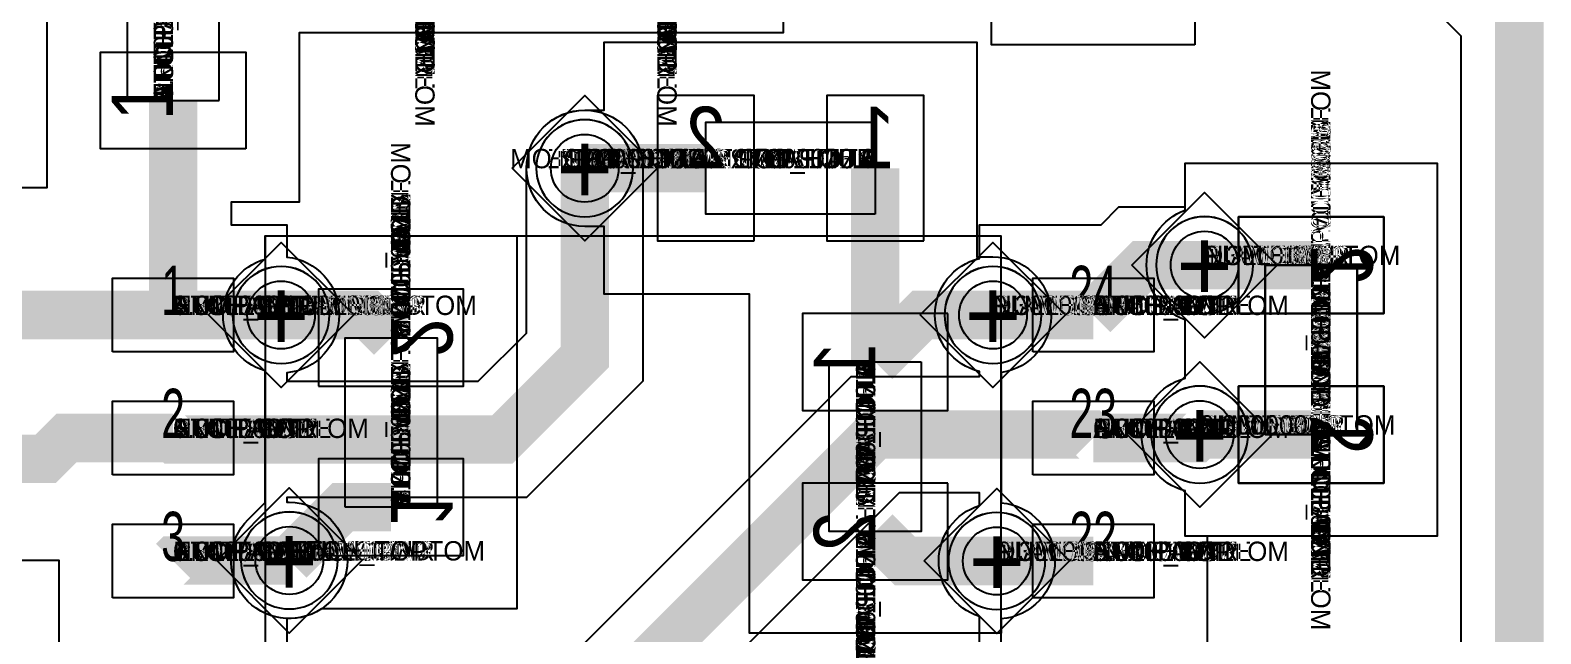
# Model space of a CAD drawing. Extents: x 0 to 323, y 0 to 320.
# Drawn here: x 135.74 to 151.33, y 249.05 to 255.28 of the extents above; entities that cross this region are included whole.
import ezdxf
from ezdxf.enums import TextEntityAlignment as Align

# ---------------------------------------------------------------- set-up
doc = ezdxf.new("R2010")
doc.units = 0
doc.header["$MEASUREMENT"] = 0
doc.layers.get('0').update_dxf_attribs({"linetype": 'CONTINUOUS'})
for name, color, linetype in [('CDN_FIGURES', 7, 'CONTINUOUS'), ('ETCH_BOTTOM', 7, 'CONTINUOUS'), ('ETCH_GND', 3, 'CONTINUOUS'), ('ETCH_INT1', 4, 'CONTINUOUS'), ('ETCH_INT2', 5, 'CONTINUOUS'), ('ETCH_PWR', 6, 'CONTINUOUS'), ('ETCH_TOP', 2, 'CONTINUOUS'), ('MANUFACTURING_NCLEGEND-1-6', 8, 'CONTINUOUS'), ('PACKAGE_GEOMETRY_ASSEMBLY_TOP', 11, 'CONTINUOUS'), ('PACKAGE_GEOMETRY_PIN_NUMBER', 9, 'CONTINUOUS')]:
    doc.layers.add(name, color=color, linetype=linetype)

# ---------------------------------------------------------------- blocks, each defined once
blk = doc.blocks.new('PAD_INFO')
for tag in ['SHAPE_TYPE', 'PAD_HEIGHT', 'PAD_LAYER', 'PAD_TYPE', 'PAD_WIDTH']:
    blk.add_attdef(tag, (0, 0), '', height=0.2)
at = {"flags": 2}
blk.add_attdef('CDN_TYPE', (0, 0), '', height=0.2, dxfattribs=at)
blk = doc.blocks.new('DRILL_INFO')
at = {"flags": 2}
blk.add_attdef('CDN_TYPE', (0, 0), '', height=0.2, dxfattribs=at)
for tag in ['FSHAPE', 'FCHAR', 'DRILL_HEIGHT', 'DIAMETER', 'PLATED', 'DRILL_WIDTH']:
    blk.add_attdef(tag, (0, 0), '', height=0.2)
blk = doc.blocks.new('VIA0700X0300')
at = {"layer": 'ETCH_BOTTOM'}
blk.add_circle((0, 0), 0.35, dxfattribs=at)
at = {"layer": 'ETCH_GND'}
blk.add_circle((0, 0), 0.35, dxfattribs=at)
at = {"layer": 'ETCH_INT1'}
blk.add_circle((0, 0), 0.35, dxfattribs=at)
at = {"layer": 'ETCH_INT2'}
blk.add_circle((0, 0), 0.35, dxfattribs=at)
at = {"layer": 'ETCH_PWR'}
blk.add_circle((0, 0), 0.35, dxfattribs=at)
at = {"layer": 'ETCH_TOP'}
blk.add_circle((0, 0), 0.35, dxfattribs=at)
ref = blk.add_blockref('PAD_INFO', (0, 0))
ref.add_attrib('PAD_LAYER', 'ETCH_TOP', (0, 0), dxfattribs={"height": 0.2})
ref.add_attrib('SHAPE_TYPE', 'NULL', (0, 0), dxfattribs={"height": 0.2})
ref.add_attrib('PAD_TYPE', 'ANTIPAD', (0, 0), dxfattribs={"height": 0.2})
ref.add_attrib('PAD_WIDTH', '0.000000', (0, 0), dxfattribs={"height": 0.2})
ref.add_attrib('PAD_HEIGHT', '0.000000', (0, 0), dxfattribs={"height": 0.2})
ref = blk.add_blockref('PAD_INFO', (0, 0))
ref.add_attrib('PAD_LAYER', 'ETCH_GND', (0, 0), dxfattribs={"height": 0.2})
ref.add_attrib('SHAPE_TYPE', 'NULL', (0, 0), dxfattribs={"height": 0.2})
ref.add_attrib('PAD_TYPE', 'ANTIPAD', (0, 0), dxfattribs={"height": 0.2})
ref.add_attrib('PAD_WIDTH', '0.000000', (0, 0), dxfattribs={"height": 0.2})
ref.add_attrib('PAD_HEIGHT', '0.000000', (0, 0), dxfattribs={"height": 0.2})
ref = blk.add_blockref('PAD_INFO', (0, 0))
ref.add_attrib('PAD_LAYER', 'ETCH_INT1', (0, 0), dxfattribs={"height": 0.2})
ref.add_attrib('SHAPE_TYPE', 'NULL', (0, 0), dxfattribs={"height": 0.2})
ref.add_attrib('PAD_TYPE', 'ANTIPAD', (0, 0), dxfattribs={"height": 0.2})
ref.add_attrib('PAD_WIDTH', '0.000000', (0, 0), dxfattribs={"height": 0.2})
ref.add_attrib('PAD_HEIGHT', '0.000000', (0, 0), dxfattribs={"height": 0.2})
ref = blk.add_blockref('PAD_INFO', (0, 0))
ref.add_attrib('PAD_LAYER', 'ETCH_INT2', (0, 0), dxfattribs={"height": 0.2})
ref.add_attrib('SHAPE_TYPE', 'NULL', (0, 0), dxfattribs={"height": 0.2})
ref.add_attrib('PAD_TYPE', 'ANTIPAD', (0, 0), dxfattribs={"height": 0.2})
ref.add_attrib('PAD_WIDTH', '0.000000', (0, 0), dxfattribs={"height": 0.2})
ref.add_attrib('PAD_HEIGHT', '0.000000', (0, 0), dxfattribs={"height": 0.2})
ref = blk.add_blockref('PAD_INFO', (0, 0))
ref.add_attrib('PAD_LAYER', 'ETCH_PWR', (0, 0), dxfattribs={"height": 0.2})
ref.add_attrib('SHAPE_TYPE', 'NULL', (0, 0), dxfattribs={"height": 0.2})
ref.add_attrib('PAD_TYPE', 'ANTIPAD', (0, 0), dxfattribs={"height": 0.2})
ref.add_attrib('PAD_WIDTH', '0.000000', (0, 0), dxfattribs={"height": 0.2})
ref.add_attrib('PAD_HEIGHT', '0.000000', (0, 0), dxfattribs={"height": 0.2})
ref = blk.add_blockref('PAD_INFO', (0, 0))
ref.add_attrib('PAD_LAYER', 'ETCH_BOTTOM', (0, 0), dxfattribs={"height": 0.2})
ref.add_attrib('SHAPE_TYPE', 'NULL', (0, 0), dxfattribs={"height": 0.2})
ref.add_attrib('PAD_TYPE', 'ANTIPAD', (0, 0), dxfattribs={"height": 0.2})
ref.add_attrib('PAD_WIDTH', '0.000000', (0, 0), dxfattribs={"height": 0.2})
ref.add_attrib('PAD_HEIGHT', '0.000000', (0, 0), dxfattribs={"height": 0.2})
ref = blk.add_blockref('PAD_INFO', (0, 0))
ref.add_attrib('PAD_LAYER', 'ETCH_TOP', (0, 0), dxfattribs={"height": 0.2})
ref.add_attrib('SHAPE_TYPE', 'NULL', (0, 0), dxfattribs={"height": 0.2})
ref.add_attrib('PAD_TYPE', 'THERMAL', (0, 0), dxfattribs={"height": 0.2})
ref.add_attrib('PAD_WIDTH', '0.000000', (0, 0), dxfattribs={"height": 0.2})
ref.add_attrib('PAD_HEIGHT', '0.000000', (0, 0), dxfattribs={"height": 0.2})
ref = blk.add_blockref('PAD_INFO', (0, 0))
ref.add_attrib('PAD_LAYER', 'ETCH_GND', (0, 0), dxfattribs={"height": 0.2})
ref.add_attrib('SHAPE_TYPE', 'NULL', (0, 0), dxfattribs={"height": 0.2})
ref.add_attrib('PAD_TYPE', 'THERMAL', (0, 0), dxfattribs={"height": 0.2})
ref.add_attrib('PAD_WIDTH', '0.000000', (0, 0), dxfattribs={"height": 0.2})
ref.add_attrib('PAD_HEIGHT', '0.000000', (0, 0), dxfattribs={"height": 0.2})
ref = blk.add_blockref('PAD_INFO', (0, 0))
ref.add_attrib('PAD_LAYER', 'ETCH_INT1', (0, 0), dxfattribs={"height": 0.2})
ref.add_attrib('SHAPE_TYPE', 'NULL', (0, 0), dxfattribs={"height": 0.2})
ref.add_attrib('PAD_TYPE', 'THERMAL', (0, 0), dxfattribs={"height": 0.2})
ref.add_attrib('PAD_WIDTH', '0.000000', (0, 0), dxfattribs={"height": 0.2})
ref.add_attrib('PAD_HEIGHT', '0.000000', (0, 0), dxfattribs={"height": 0.2})
ref = blk.add_blockref('PAD_INFO', (0, 0))
ref.add_attrib('PAD_LAYER', 'ETCH_INT2', (0, 0), dxfattribs={"height": 0.2})
ref.add_attrib('SHAPE_TYPE', 'NULL', (0, 0), dxfattribs={"height": 0.2})
ref.add_attrib('PAD_TYPE', 'THERMAL', (0, 0), dxfattribs={"height": 0.2})
ref.add_attrib('PAD_WIDTH', '0.000000', (0, 0), dxfattribs={"height": 0.2})
ref.add_attrib('PAD_HEIGHT', '0.000000', (0, 0), dxfattribs={"height": 0.2})
ref = blk.add_blockref('PAD_INFO', (0, 0))
ref.add_attrib('PAD_LAYER', 'ETCH_PWR', (0, 0), dxfattribs={"height": 0.2})
ref.add_attrib('SHAPE_TYPE', 'NULL', (0, 0), dxfattribs={"height": 0.2})
ref.add_attrib('PAD_TYPE', 'THERMAL', (0, 0), dxfattribs={"height": 0.2})
ref.add_attrib('PAD_WIDTH', '0.000000', (0, 0), dxfattribs={"height": 0.2})
ref.add_attrib('PAD_HEIGHT', '0.000000', (0, 0), dxfattribs={"height": 0.2})
ref = blk.add_blockref('PAD_INFO', (0, 0))
ref.add_attrib('PAD_LAYER', 'ETCH_BOTTOM', (0, 0), dxfattribs={"height": 0.2})
ref.add_attrib('SHAPE_TYPE', 'NULL', (0, 0), dxfattribs={"height": 0.2})
ref.add_attrib('PAD_TYPE', 'THERMAL', (0, 0), dxfattribs={"height": 0.2})
ref.add_attrib('PAD_WIDTH', '0.000000', (0, 0), dxfattribs={"height": 0.2})
ref.add_attrib('PAD_HEIGHT', '0.000000', (0, 0), dxfattribs={"height": 0.2})
ref = blk.add_blockref('PAD_INFO', (0, 0))
ref.add_attrib('PAD_LAYER', 'ETCH_TOP', (0, 0), dxfattribs={"height": 0.2})
ref.add_attrib('SHAPE_TYPE', 'CIRCLE', (0, 0), dxfattribs={"height": 0.2})
ref.add_attrib('PAD_TYPE', 'REGULAR', (0, 0), dxfattribs={"height": 0.2})
ref.add_attrib('PAD_WIDTH', '0.700000', (0, 0), dxfattribs={"height": 0.2})
ref.add_attrib('PAD_HEIGHT', '0.700000', (0, 0), dxfattribs={"height": 0.2})
ref = blk.add_blockref('PAD_INFO', (0, 0))
ref.add_attrib('PAD_LAYER', 'ETCH_GND', (0, 0), dxfattribs={"height": 0.2})
ref.add_attrib('SHAPE_TYPE', 'CIRCLE', (0, 0), dxfattribs={"height": 0.2})
ref.add_attrib('PAD_TYPE', 'REGULAR', (0, 0), dxfattribs={"height": 0.2})
ref.add_attrib('PAD_WIDTH', '0.700000', (0, 0), dxfattribs={"height": 0.2})
ref.add_attrib('PAD_HEIGHT', '0.700000', (0, 0), dxfattribs={"height": 0.2})
ref = blk.add_blockref('PAD_INFO', (0, 0))
ref.add_attrib('PAD_LAYER', 'ETCH_INT1', (0, 0), dxfattribs={"height": 0.2})
ref.add_attrib('SHAPE_TYPE', 'CIRCLE', (0, 0), dxfattribs={"height": 0.2})
ref.add_attrib('PAD_TYPE', 'REGULAR', (0, 0), dxfattribs={"height": 0.2})
ref.add_attrib('PAD_WIDTH', '0.700000', (0, 0), dxfattribs={"height": 0.2})
ref.add_attrib('PAD_HEIGHT', '0.700000', (0, 0), dxfattribs={"height": 0.2})
ref = blk.add_blockref('PAD_INFO', (0, 0))
ref.add_attrib('PAD_LAYER', 'ETCH_INT2', (0, 0), dxfattribs={"height": 0.2})
ref.add_attrib('SHAPE_TYPE', 'CIRCLE', (0, 0), dxfattribs={"height": 0.2})
ref.add_attrib('PAD_TYPE', 'REGULAR', (0, 0), dxfattribs={"height": 0.2})
ref.add_attrib('PAD_WIDTH', '0.700000', (0, 0), dxfattribs={"height": 0.2})
ref.add_attrib('PAD_HEIGHT', '0.700000', (0, 0), dxfattribs={"height": 0.2})
ref = blk.add_blockref('PAD_INFO', (0, 0))
ref.add_attrib('PAD_LAYER', 'ETCH_PWR', (0, 0), dxfattribs={"height": 0.2})
ref.add_attrib('SHAPE_TYPE', 'CIRCLE', (0, 0), dxfattribs={"height": 0.2})
ref.add_attrib('PAD_TYPE', 'REGULAR', (0, 0), dxfattribs={"height": 0.2})
ref.add_attrib('PAD_WIDTH', '0.700000', (0, 0), dxfattribs={"height": 0.2})
ref.add_attrib('PAD_HEIGHT', '0.700000', (0, 0), dxfattribs={"height": 0.2})
ref = blk.add_blockref('PAD_INFO', (0, 0))
ref.add_attrib('PAD_LAYER', 'ETCH_BOTTOM', (0, 0), dxfattribs={"height": 0.2})
ref.add_attrib('SHAPE_TYPE', 'CIRCLE', (0, 0), dxfattribs={"height": 0.2})
ref.add_attrib('PAD_TYPE', 'REGULAR', (0, 0), dxfattribs={"height": 0.2})
ref.add_attrib('PAD_WIDTH', '0.700000', (0, 0), dxfattribs={"height": 0.2})
ref.add_attrib('PAD_HEIGHT', '0.700000', (0, 0), dxfattribs={"height": 0.2})
ref = blk.add_blockref('DRILL_INFO', (0, 0))
ref.add_attrib('DIAMETER', '0.300000', (0, 0), dxfattribs={"height": 0.2})
ref.add_attrib('PLATED', 'PLATED', (0, 0), dxfattribs={"height": 0.2})
ref.add_attrib('FSHAPE', 'DIAMOND', (0, 0), dxfattribs={"height": 0.2})
ref.add_attrib('FCHAR', '+', (0, 0), dxfattribs={"height": 0.2})
ref.add_attrib('DRILL_WIDTH', '1.500000', (0, 0), dxfattribs={"height": 0.2})
ref.add_attrib('DRILL_HEIGHT', '1.500000', (0, 0), dxfattribs={"height": 0.2})
for tag in ['CDN_TYPE', 'PIN']:
    blk.add_attdef(tag, (0, 0), '', height=0.2)
at = {"flags": 2}
for tag in ['PSTKNAME', 'BBV']:
    blk.add_attdef(tag, (0, 0), '', height=0.2, dxfattribs=at)
blk = doc.blocks.new('FIGURE_DIAMOND')
at = {"layer": 'CDN_FIGURES'}
blk.add_lwpolyline([(-0.5, 0), (0, 0.5), (0.5, 0), (0, -0.5)], close=True, dxfattribs=at)
blk = doc.blocks.new('RC1000X1500TS')
at = {"layer": 'ETCH_TOP'}
blk.add_lwpolyline([(-0.5, -0.75), (-0.5, 0.75), (0.5, 0.75), (0.5, -0.75)], close=True, dxfattribs=at)
ref = blk.add_blockref('PAD_INFO', (0, 0))
ref.add_attrib('PAD_LAYER', 'ETCH_TOP', (0, 0), dxfattribs={"height": 0.2})
ref.add_attrib('SHAPE_TYPE', 'NULL', (0, 0), dxfattribs={"height": 0.2})
ref.add_attrib('PAD_TYPE', 'ANTIPAD', (0, 0), dxfattribs={"height": 0.2})
ref.add_attrib('PAD_WIDTH', '0.000000', (0, 0), dxfattribs={"height": 0.2})
ref.add_attrib('PAD_HEIGHT', '0.000000', (0, 0), dxfattribs={"height": 0.2})
ref = blk.add_blockref('PAD_INFO', (0, 0))
ref.add_attrib('PAD_LAYER', 'ETCH_GND', (0, 0), dxfattribs={"height": 0.2})
ref.add_attrib('SHAPE_TYPE', 'NULL', (0, 0), dxfattribs={"height": 0.2})
ref.add_attrib('PAD_TYPE', 'ANTIPAD', (0, 0), dxfattribs={"height": 0.2})
ref.add_attrib('PAD_WIDTH', '0.000000', (0, 0), dxfattribs={"height": 0.2})
ref.add_attrib('PAD_HEIGHT', '0.000000', (0, 0), dxfattribs={"height": 0.2})
ref = blk.add_blockref('PAD_INFO', (0, 0))
ref.add_attrib('PAD_LAYER', 'ETCH_INT1', (0, 0), dxfattribs={"height": 0.2})
ref.add_attrib('SHAPE_TYPE', 'NULL', (0, 0), dxfattribs={"height": 0.2})
ref.add_attrib('PAD_TYPE', 'ANTIPAD', (0, 0), dxfattribs={"height": 0.2})
ref.add_attrib('PAD_WIDTH', '0.000000', (0, 0), dxfattribs={"height": 0.2})
ref.add_attrib('PAD_HEIGHT', '0.000000', (0, 0), dxfattribs={"height": 0.2})
ref = blk.add_blockref('PAD_INFO', (0, 0))
ref.add_attrib('PAD_LAYER', 'ETCH_INT2', (0, 0), dxfattribs={"height": 0.2})
ref.add_attrib('SHAPE_TYPE', 'NULL', (0, 0), dxfattribs={"height": 0.2})
ref.add_attrib('PAD_TYPE', 'ANTIPAD', (0, 0), dxfattribs={"height": 0.2})
ref.add_attrib('PAD_WIDTH', '0.000000', (0, 0), dxfattribs={"height": 0.2})
ref.add_attrib('PAD_HEIGHT', '0.000000', (0, 0), dxfattribs={"height": 0.2})
ref = blk.add_blockref('PAD_INFO', (0, 0))
ref.add_attrib('PAD_LAYER', 'ETCH_PWR', (0, 0), dxfattribs={"height": 0.2})
ref.add_attrib('SHAPE_TYPE', 'NULL', (0, 0), dxfattribs={"height": 0.2})
ref.add_attrib('PAD_TYPE', 'ANTIPAD', (0, 0), dxfattribs={"height": 0.2})
ref.add_attrib('PAD_WIDTH', '0.000000', (0, 0), dxfattribs={"height": 0.2})
ref.add_attrib('PAD_HEIGHT', '0.000000', (0, 0), dxfattribs={"height": 0.2})
ref = blk.add_blockref('PAD_INFO', (0, 0))
ref.add_attrib('PAD_LAYER', 'ETCH_BOTTOM', (0, 0), dxfattribs={"height": 0.2})
ref.add_attrib('SHAPE_TYPE', 'NULL', (0, 0), dxfattribs={"height": 0.2})
ref.add_attrib('PAD_TYPE', 'ANTIPAD', (0, 0), dxfattribs={"height": 0.2})
ref.add_attrib('PAD_WIDTH', '0.000000', (0, 0), dxfattribs={"height": 0.2})
ref.add_attrib('PAD_HEIGHT', '0.000000', (0, 0), dxfattribs={"height": 0.2})
ref = blk.add_blockref('PAD_INFO', (0, 0))
ref.add_attrib('PAD_LAYER', 'ETCH_TOP', (0, 0), dxfattribs={"height": 0.2})
ref.add_attrib('SHAPE_TYPE', 'NULL', (0, 0), dxfattribs={"height": 0.2})
ref.add_attrib('PAD_TYPE', 'THERMAL', (0, 0), dxfattribs={"height": 0.2})
ref.add_attrib('PAD_WIDTH', '0.000000', (0, 0), dxfattribs={"height": 0.2})
ref.add_attrib('PAD_HEIGHT', '0.000000', (0, 0), dxfattribs={"height": 0.2})
ref = blk.add_blockref('PAD_INFO', (0, 0))
ref.add_attrib('PAD_LAYER', 'ETCH_GND', (0, 0), dxfattribs={"height": 0.2})
ref.add_attrib('SHAPE_TYPE', 'NULL', (0, 0), dxfattribs={"height": 0.2})
ref.add_attrib('PAD_TYPE', 'THERMAL', (0, 0), dxfattribs={"height": 0.2})
ref.add_attrib('PAD_WIDTH', '0.000000', (0, 0), dxfattribs={"height": 0.2})
ref.add_attrib('PAD_HEIGHT', '0.000000', (0, 0), dxfattribs={"height": 0.2})
ref = blk.add_blockref('PAD_INFO', (0, 0))
ref.add_attrib('PAD_LAYER', 'ETCH_INT1', (0, 0), dxfattribs={"height": 0.2})
ref.add_attrib('SHAPE_TYPE', 'NULL', (0, 0), dxfattribs={"height": 0.2})
ref.add_attrib('PAD_TYPE', 'THERMAL', (0, 0), dxfattribs={"height": 0.2})
ref.add_attrib('PAD_WIDTH', '0.000000', (0, 0), dxfattribs={"height": 0.2})
ref.add_attrib('PAD_HEIGHT', '0.000000', (0, 0), dxfattribs={"height": 0.2})
ref = blk.add_blockref('PAD_INFO', (0, 0))
ref.add_attrib('PAD_LAYER', 'ETCH_INT2', (0, 0), dxfattribs={"height": 0.2})
ref.add_attrib('SHAPE_TYPE', 'NULL', (0, 0), dxfattribs={"height": 0.2})
ref.add_attrib('PAD_TYPE', 'THERMAL', (0, 0), dxfattribs={"height": 0.2})
ref.add_attrib('PAD_WIDTH', '0.000000', (0, 0), dxfattribs={"height": 0.2})
ref.add_attrib('PAD_HEIGHT', '0.000000', (0, 0), dxfattribs={"height": 0.2})
ref = blk.add_blockref('PAD_INFO', (0, 0))
ref.add_attrib('PAD_LAYER', 'ETCH_PWR', (0, 0), dxfattribs={"height": 0.2})
ref.add_attrib('SHAPE_TYPE', 'NULL', (0, 0), dxfattribs={"height": 0.2})
ref.add_attrib('PAD_TYPE', 'THERMAL', (0, 0), dxfattribs={"height": 0.2})
ref.add_attrib('PAD_WIDTH', '0.000000', (0, 0), dxfattribs={"height": 0.2})
ref.add_attrib('PAD_HEIGHT', '0.000000', (0, 0), dxfattribs={"height": 0.2})
ref = blk.add_blockref('PAD_INFO', (0, 0))
ref.add_attrib('PAD_LAYER', 'ETCH_BOTTOM', (0, 0), dxfattribs={"height": 0.2})
ref.add_attrib('SHAPE_TYPE', 'NULL', (0, 0), dxfattribs={"height": 0.2})
ref.add_attrib('PAD_TYPE', 'THERMAL', (0, 0), dxfattribs={"height": 0.2})
ref.add_attrib('PAD_WIDTH', '0.000000', (0, 0), dxfattribs={"height": 0.2})
ref.add_attrib('PAD_HEIGHT', '0.000000', (0, 0), dxfattribs={"height": 0.2})
ref = blk.add_blockref('PAD_INFO', (0, 0))
ref.add_attrib('PAD_LAYER', 'ETCH_GND', (0, 0), dxfattribs={"height": 0.2})
ref.add_attrib('SHAPE_TYPE', 'NULL', (0, 0), dxfattribs={"height": 0.2})
ref.add_attrib('PAD_TYPE', 'REGULAR', (0, 0), dxfattribs={"height": 0.2})
ref.add_attrib('PAD_WIDTH', '0.000000', (0, 0), dxfattribs={"height": 0.2})
ref.add_attrib('PAD_HEIGHT', '0.000000', (0, 0), dxfattribs={"height": 0.2})
ref = blk.add_blockref('PAD_INFO', (0, 0))
ref.add_attrib('PAD_LAYER', 'ETCH_INT1', (0, 0), dxfattribs={"height": 0.2})
ref.add_attrib('SHAPE_TYPE', 'NULL', (0, 0), dxfattribs={"height": 0.2})
ref.add_attrib('PAD_TYPE', 'REGULAR', (0, 0), dxfattribs={"height": 0.2})
ref.add_attrib('PAD_WIDTH', '0.000000', (0, 0), dxfattribs={"height": 0.2})
ref.add_attrib('PAD_HEIGHT', '0.000000', (0, 0), dxfattribs={"height": 0.2})
ref = blk.add_blockref('PAD_INFO', (0, 0))
ref.add_attrib('PAD_LAYER', 'ETCH_INT2', (0, 0), dxfattribs={"height": 0.2})
ref.add_attrib('SHAPE_TYPE', 'NULL', (0, 0), dxfattribs={"height": 0.2})
ref.add_attrib('PAD_TYPE', 'REGULAR', (0, 0), dxfattribs={"height": 0.2})
ref.add_attrib('PAD_WIDTH', '0.000000', (0, 0), dxfattribs={"height": 0.2})
ref.add_attrib('PAD_HEIGHT', '0.000000', (0, 0), dxfattribs={"height": 0.2})
ref = blk.add_blockref('PAD_INFO', (0, 0))
ref.add_attrib('PAD_LAYER', 'ETCH_PWR', (0, 0), dxfattribs={"height": 0.2})
ref.add_attrib('SHAPE_TYPE', 'NULL', (0, 0), dxfattribs={"height": 0.2})
ref.add_attrib('PAD_TYPE', 'REGULAR', (0, 0), dxfattribs={"height": 0.2})
ref.add_attrib('PAD_WIDTH', '0.000000', (0, 0), dxfattribs={"height": 0.2})
ref.add_attrib('PAD_HEIGHT', '0.000000', (0, 0), dxfattribs={"height": 0.2})
ref = blk.add_blockref('PAD_INFO', (0, 0))
ref.add_attrib('PAD_LAYER', 'ETCH_BOTTOM', (0, 0), dxfattribs={"height": 0.2})
ref.add_attrib('SHAPE_TYPE', 'NULL', (0, 0), dxfattribs={"height": 0.2})
ref.add_attrib('PAD_TYPE', 'REGULAR', (0, 0), dxfattribs={"height": 0.2})
ref.add_attrib('PAD_WIDTH', '0.000000', (0, 0), dxfattribs={"height": 0.2})
ref.add_attrib('PAD_HEIGHT', '0.000000', (0, 0), dxfattribs={"height": 0.2})
ref = blk.add_blockref('DRILL_INFO', (0, 0))
ref.add_attrib('DIAMETER', '0.000000', (0, 0), dxfattribs={"height": 0.2})
ref.add_attrib('PLATED', 'PLATED', (0, 0), dxfattribs={"height": 0.2})
ref.add_attrib('FSHAPE', 'NULL', (0, 0), dxfattribs={"height": 0.2})
ref.add_attrib('DRILL_WIDTH', '0.000000', (0, 0), dxfattribs={"height": 0.2})
ref.add_attrib('DRILL_HEIGHT', '0.000000', (0, 0), dxfattribs={"height": 0.2})
ref = blk.add_blockref('PAD_INFO', (0, 0))
ref.add_attrib('PAD_LAYER', 'ETCH_TOP', (0, 0), dxfattribs={"height": 0.2})
ref.add_attrib('SHAPE_TYPE', 'RECTANGLE', (0, 0), dxfattribs={"height": 0.2})
ref.add_attrib('PAD_TYPE', 'REGULAR', (0, 0), dxfattribs={"height": 0.2})
ref.add_attrib('PAD_WIDTH', '1.000000', (0, 0), dxfattribs={"height": 0.2})
ref.add_attrib('PAD_HEIGHT', '1.500000', (0, 0), dxfattribs={"height": 0.2})
for tag in ['CDN_TYPE', 'PIN']:
    blk.add_attdef(tag, (0, 0), '', height=0.2)
at = {"flags": 2}
for tag in ['PSTKNAME', 'BBV']:
    blk.add_attdef(tag, (0, 0), '', height=0.2, dxfattribs=at)
blk = doc.blocks.new('F56')
at = {"layer": 'PACKAGE_GEOMETRY_ASSEMBLY_TOP'}
blk.add_lwpolyline([(0, -0.475), (1.75, -0.475), (1.75, 0.475), (0, 0.475)], close=True, dxfattribs=at)
at = {"layer": 'ETCH_TOP'}
ref = blk.add_blockref('RC1000X1500TS', (0, 0), dxfattribs=at)
ref.add_attrib('CDN_TYPE', 'PIN', (0, 0), dxfattribs={"height": 0.2})
ref.add_attrib('PIN', '1', (0, 0), dxfattribs={"height": 0.2})
ref = blk.add_blockref('RC1000X1500TS', (1.75, 0), dxfattribs=at)
ref.add_attrib('CDN_TYPE', 'PIN', (0, 0), dxfattribs={"height": 0.2})
ref.add_attrib('PIN', '2', (0, 0), dxfattribs={"height": 0.2})
at = {"flags": 2}
for tag in ['SYMBOL_TYPE', 'CDN_TYPE', 'REFDES']:
    blk.add_attdef(tag, (0, 0), '', height=0.2, dxfattribs=at)
blk = doc.blocks.new('RC1250X0760TS')
at = {"layer": 'ETCH_TOP'}
blk.add_lwpolyline([(-0.625, -0.38), (-0.625, 0.38), (0.625, 0.38), (0.625, -0.38)], close=True, dxfattribs=at)
ref = blk.add_blockref('PAD_INFO', (0, 0))
ref.add_attrib('PAD_LAYER', 'ETCH_TOP', (0, 0), dxfattribs={"height": 0.2})
ref.add_attrib('SHAPE_TYPE', 'NULL', (0, 0), dxfattribs={"height": 0.2})
ref.add_attrib('PAD_TYPE', 'ANTIPAD', (0, 0), dxfattribs={"height": 0.2})
ref.add_attrib('PAD_WIDTH', '0.000000', (0, 0), dxfattribs={"height": 0.2})
ref.add_attrib('PAD_HEIGHT', '0.000000', (0, 0), dxfattribs={"height": 0.2})
ref = blk.add_blockref('PAD_INFO', (0, 0))
ref.add_attrib('PAD_LAYER', 'ETCH_GND', (0, 0), dxfattribs={"height": 0.2})
ref.add_attrib('SHAPE_TYPE', 'NULL', (0, 0), dxfattribs={"height": 0.2})
ref.add_attrib('PAD_TYPE', 'ANTIPAD', (0, 0), dxfattribs={"height": 0.2})
ref.add_attrib('PAD_WIDTH', '0.000000', (0, 0), dxfattribs={"height": 0.2})
ref.add_attrib('PAD_HEIGHT', '0.000000', (0, 0), dxfattribs={"height": 0.2})
ref = blk.add_blockref('PAD_INFO', (0, 0))
ref.add_attrib('PAD_LAYER', 'ETCH_INT1', (0, 0), dxfattribs={"height": 0.2})
ref.add_attrib('SHAPE_TYPE', 'NULL', (0, 0), dxfattribs={"height": 0.2})
ref.add_attrib('PAD_TYPE', 'ANTIPAD', (0, 0), dxfattribs={"height": 0.2})
ref.add_attrib('PAD_WIDTH', '0.000000', (0, 0), dxfattribs={"height": 0.2})
ref.add_attrib('PAD_HEIGHT', '0.000000', (0, 0), dxfattribs={"height": 0.2})
ref = blk.add_blockref('PAD_INFO', (0, 0))
ref.add_attrib('PAD_LAYER', 'ETCH_INT2', (0, 0), dxfattribs={"height": 0.2})
ref.add_attrib('SHAPE_TYPE', 'NULL', (0, 0), dxfattribs={"height": 0.2})
ref.add_attrib('PAD_TYPE', 'ANTIPAD', (0, 0), dxfattribs={"height": 0.2})
ref.add_attrib('PAD_WIDTH', '0.000000', (0, 0), dxfattribs={"height": 0.2})
ref.add_attrib('PAD_HEIGHT', '0.000000', (0, 0), dxfattribs={"height": 0.2})
ref = blk.add_blockref('PAD_INFO', (0, 0))
ref.add_attrib('PAD_LAYER', 'ETCH_PWR', (0, 0), dxfattribs={"height": 0.2})
ref.add_attrib('SHAPE_TYPE', 'NULL', (0, 0), dxfattribs={"height": 0.2})
ref.add_attrib('PAD_TYPE', 'ANTIPAD', (0, 0), dxfattribs={"height": 0.2})
ref.add_attrib('PAD_WIDTH', '0.000000', (0, 0), dxfattribs={"height": 0.2})
ref.add_attrib('PAD_HEIGHT', '0.000000', (0, 0), dxfattribs={"height": 0.2})
ref = blk.add_blockref('PAD_INFO', (0, 0))
ref.add_attrib('PAD_LAYER', 'ETCH_BOTTOM', (0, 0), dxfattribs={"height": 0.2})
ref.add_attrib('SHAPE_TYPE', 'NULL', (0, 0), dxfattribs={"height": 0.2})
ref.add_attrib('PAD_TYPE', 'ANTIPAD', (0, 0), dxfattribs={"height": 0.2})
ref.add_attrib('PAD_WIDTH', '0.000000', (0, 0), dxfattribs={"height": 0.2})
ref.add_attrib('PAD_HEIGHT', '0.000000', (0, 0), dxfattribs={"height": 0.2})
ref = blk.add_blockref('PAD_INFO', (0, 0))
ref.add_attrib('PAD_LAYER', 'ETCH_TOP', (0, 0), dxfattribs={"height": 0.2})
ref.add_attrib('SHAPE_TYPE', 'NULL', (0, 0), dxfattribs={"height": 0.2})
ref.add_attrib('PAD_TYPE', 'THERMAL', (0, 0), dxfattribs={"height": 0.2})
ref.add_attrib('PAD_WIDTH', '0.000000', (0, 0), dxfattribs={"height": 0.2})
ref.add_attrib('PAD_HEIGHT', '0.000000', (0, 0), dxfattribs={"height": 0.2})
ref = blk.add_blockref('PAD_INFO', (0, 0))
ref.add_attrib('PAD_LAYER', 'ETCH_GND', (0, 0), dxfattribs={"height": 0.2})
ref.add_attrib('SHAPE_TYPE', 'NULL', (0, 0), dxfattribs={"height": 0.2})
ref.add_attrib('PAD_TYPE', 'THERMAL', (0, 0), dxfattribs={"height": 0.2})
ref.add_attrib('PAD_WIDTH', '0.000000', (0, 0), dxfattribs={"height": 0.2})
ref.add_attrib('PAD_HEIGHT', '0.000000', (0, 0), dxfattribs={"height": 0.2})
ref = blk.add_blockref('PAD_INFO', (0, 0))
ref.add_attrib('PAD_LAYER', 'ETCH_INT1', (0, 0), dxfattribs={"height": 0.2})
ref.add_attrib('SHAPE_TYPE', 'NULL', (0, 0), dxfattribs={"height": 0.2})
ref.add_attrib('PAD_TYPE', 'THERMAL', (0, 0), dxfattribs={"height": 0.2})
ref.add_attrib('PAD_WIDTH', '0.000000', (0, 0), dxfattribs={"height": 0.2})
ref.add_attrib('PAD_HEIGHT', '0.000000', (0, 0), dxfattribs={"height": 0.2})
ref = blk.add_blockref('PAD_INFO', (0, 0))
ref.add_attrib('PAD_LAYER', 'ETCH_INT2', (0, 0), dxfattribs={"height": 0.2})
ref.add_attrib('SHAPE_TYPE', 'NULL', (0, 0), dxfattribs={"height": 0.2})
ref.add_attrib('PAD_TYPE', 'THERMAL', (0, 0), dxfattribs={"height": 0.2})
ref.add_attrib('PAD_WIDTH', '0.000000', (0, 0), dxfattribs={"height": 0.2})
ref.add_attrib('PAD_HEIGHT', '0.000000', (0, 0), dxfattribs={"height": 0.2})
ref = blk.add_blockref('PAD_INFO', (0, 0))
ref.add_attrib('PAD_LAYER', 'ETCH_PWR', (0, 0), dxfattribs={"height": 0.2})
ref.add_attrib('SHAPE_TYPE', 'NULL', (0, 0), dxfattribs={"height": 0.2})
ref.add_attrib('PAD_TYPE', 'THERMAL', (0, 0), dxfattribs={"height": 0.2})
ref.add_attrib('PAD_WIDTH', '0.000000', (0, 0), dxfattribs={"height": 0.2})
ref.add_attrib('PAD_HEIGHT', '0.000000', (0, 0), dxfattribs={"height": 0.2})
ref = blk.add_blockref('PAD_INFO', (0, 0))
ref.add_attrib('PAD_LAYER', 'ETCH_BOTTOM', (0, 0), dxfattribs={"height": 0.2})
ref.add_attrib('SHAPE_TYPE', 'NULL', (0, 0), dxfattribs={"height": 0.2})
ref.add_attrib('PAD_TYPE', 'THERMAL', (0, 0), dxfattribs={"height": 0.2})
ref.add_attrib('PAD_WIDTH', '0.000000', (0, 0), dxfattribs={"height": 0.2})
ref.add_attrib('PAD_HEIGHT', '0.000000', (0, 0), dxfattribs={"height": 0.2})
ref = blk.add_blockref('PAD_INFO', (0, 0))
ref.add_attrib('PAD_LAYER', 'ETCH_TOP', (0, 0), dxfattribs={"height": 0.2})
ref.add_attrib('SHAPE_TYPE', 'RECTANGLE', (0, 0), dxfattribs={"height": 0.2})
ref.add_attrib('PAD_TYPE', 'REGULAR', (0, 0), dxfattribs={"height": 0.2})
ref.add_attrib('PAD_WIDTH', '1.250000', (0, 0), dxfattribs={"height": 0.2})
ref.add_attrib('PAD_HEIGHT', '0.760000', (0, 0), dxfattribs={"height": 0.2})
ref = blk.add_blockref('PAD_INFO', (0, 0))
ref.add_attrib('PAD_LAYER', 'ETCH_GND', (0, 0), dxfattribs={"height": 0.2})
ref.add_attrib('SHAPE_TYPE', 'NULL', (0, 0), dxfattribs={"height": 0.2})
ref.add_attrib('PAD_TYPE', 'REGULAR', (0, 0), dxfattribs={"height": 0.2})
ref.add_attrib('PAD_WIDTH', '0.000000', (0, 0), dxfattribs={"height": 0.2})
ref.add_attrib('PAD_HEIGHT', '0.000000', (0, 0), dxfattribs={"height": 0.2})
ref = blk.add_blockref('PAD_INFO', (0, 0))
ref.add_attrib('PAD_LAYER', 'ETCH_INT1', (0, 0), dxfattribs={"height": 0.2})
ref.add_attrib('SHAPE_TYPE', 'NULL', (0, 0), dxfattribs={"height": 0.2})
ref.add_attrib('PAD_TYPE', 'REGULAR', (0, 0), dxfattribs={"height": 0.2})
ref.add_attrib('PAD_WIDTH', '0.000000', (0, 0), dxfattribs={"height": 0.2})
ref.add_attrib('PAD_HEIGHT', '0.000000', (0, 0), dxfattribs={"height": 0.2})
ref = blk.add_blockref('PAD_INFO', (0, 0))
ref.add_attrib('PAD_LAYER', 'ETCH_INT2', (0, 0), dxfattribs={"height": 0.2})
ref.add_attrib('SHAPE_TYPE', 'NULL', (0, 0), dxfattribs={"height": 0.2})
ref.add_attrib('PAD_TYPE', 'REGULAR', (0, 0), dxfattribs={"height": 0.2})
ref.add_attrib('PAD_WIDTH', '0.000000', (0, 0), dxfattribs={"height": 0.2})
ref.add_attrib('PAD_HEIGHT', '0.000000', (0, 0), dxfattribs={"height": 0.2})
ref = blk.add_blockref('PAD_INFO', (0, 0))
ref.add_attrib('PAD_LAYER', 'ETCH_PWR', (0, 0), dxfattribs={"height": 0.2})
ref.add_attrib('SHAPE_TYPE', 'NULL', (0, 0), dxfattribs={"height": 0.2})
ref.add_attrib('PAD_TYPE', 'REGULAR', (0, 0), dxfattribs={"height": 0.2})
ref.add_attrib('PAD_WIDTH', '0.000000', (0, 0), dxfattribs={"height": 0.2})
ref.add_attrib('PAD_HEIGHT', '0.000000', (0, 0), dxfattribs={"height": 0.2})
ref = blk.add_blockref('PAD_INFO', (0, 0))
ref.add_attrib('PAD_LAYER', 'ETCH_BOTTOM', (0, 0), dxfattribs={"height": 0.2})
ref.add_attrib('SHAPE_TYPE', 'NULL', (0, 0), dxfattribs={"height": 0.2})
ref.add_attrib('PAD_TYPE', 'REGULAR', (0, 0), dxfattribs={"height": 0.2})
ref.add_attrib('PAD_WIDTH', '0.000000', (0, 0), dxfattribs={"height": 0.2})
ref.add_attrib('PAD_HEIGHT', '0.000000', (0, 0), dxfattribs={"height": 0.2})
ref = blk.add_blockref('DRILL_INFO', (0, 0))
ref.add_attrib('DIAMETER', '0.000000', (0, 0), dxfattribs={"height": 0.2})
ref.add_attrib('PLATED', 'PLATED', (0, 0), dxfattribs={"height": 0.2})
ref.add_attrib('FSHAPE', 'NULL', (0, 0), dxfattribs={"height": 0.2})
ref.add_attrib('DRILL_WIDTH', '0.000000', (0, 0), dxfattribs={"height": 0.2})
ref.add_attrib('DRILL_HEIGHT', '0.000000', (0, 0), dxfattribs={"height": 0.2})
for tag in ['CDN_TYPE', 'PIN']:
    blk.add_attdef(tag, (0, 0), '', height=0.2)
at = {"flags": 2}
for tag in ['PSTKNAME', 'BBV']:
    blk.add_attdef(tag, (0, 0), '', height=0.2, dxfattribs=at)
blk = doc.blocks.new('SO-24W')
at = {"layer": 'PACKAGE_GEOMETRY_ASSEMBLY_TOP'}
blk.add_lwpolyline([(-3.8, -7.8), (3.8, -7.8), (3.8, 7.8), (-3.8, 7.8)], close=True, dxfattribs=at)
at = {"layer": 'ETCH_TOP'}
ref = blk.add_blockref('RC1250X0760TS', (-4.75, 6.985), dxfattribs=at)
ref.add_attrib('CDN_TYPE', 'PIN', (0, 0), dxfattribs={"height": 0.2})
ref.add_attrib('PIN', '1', (0, 0), dxfattribs={"height": 0.2})
ref = blk.add_blockref('RC1250X0760TS', (4.75, 6.985), dxfattribs=at)
ref.add_attrib('CDN_TYPE', 'PIN', (0, 0), dxfattribs={"height": 0.2})
ref.add_attrib('PIN', '24', (0, 0), dxfattribs={"height": 0.2})
ref = blk.add_blockref('RC1250X0760TS', (-4.75, 5.715), dxfattribs=at)
ref.add_attrib('CDN_TYPE', 'PIN', (0, 0), dxfattribs={"height": 0.2})
ref.add_attrib('PIN', '2', (0, 0), dxfattribs={"height": 0.2})
ref = blk.add_blockref('RC1250X0760TS', (4.75, 5.715), dxfattribs=at)
ref.add_attrib('CDN_TYPE', 'PIN', (0, 0), dxfattribs={"height": 0.2})
ref.add_attrib('PIN', '23', (0, 0), dxfattribs={"height": 0.2})
ref = blk.add_blockref('RC1250X0760TS', (-4.75, 4.445), dxfattribs=at)
ref.add_attrib('CDN_TYPE', 'PIN', (0, 0), dxfattribs={"height": 0.2})
ref.add_attrib('PIN', '3', (0, 0), dxfattribs={"height": 0.2})
ref = blk.add_blockref('RC1250X0760TS', (4.75, 4.445), dxfattribs=at)
ref.add_attrib('CDN_TYPE', 'PIN', (0, 0), dxfattribs={"height": 0.2})
ref.add_attrib('PIN', '22', (0, 0), dxfattribs={"height": 0.2})
at = {"flags": 2}
for tag in ['SYMBOL_TYPE', 'CDN_TYPE', 'REFDES']:
    blk.add_attdef(tag, (0, 0), '', height=0.2, dxfattribs=at)

msp = doc.modelspace()

# ---------------------------------------------------------------- linework, layer by layer
at = {"layer": 'ETCH_BOTTOM'}
for points, format in [([(143.213, 262.405, 0.5, 0.5, 0), (143.213, 261.055, 0.5, 0.5, 0), (144.663, 259.605, 0.5, 0.5, 0), (146.973, 259.605, 0.5, 0.5, 0), (151.113, 255.466, 0.5, 0.5, 0), (151.113, 242.805, 0.5, 0.5, 0), (154.863, 239.055, 0.5, 0.5, 0)], "xyseb"), ([(154.438, 238.631), (150.513, 242.557), (150.513, 255.218), (148.043, 257.687, -1.32274)], "xyb"), ([(142.713, 253.855, 0.5, 0.5, 0), (141.463, 253.855, 0.5, 0.5, 0)], "xyseb"), ([(144.463, 253.855, 0.5, 0.5, 0), (144.463, 251.855, 0.5, 0.5, 0)], "xyseb"), ([(148.963, 252.855, 0.5, 0.5, 0), (147.863, 252.855, 0.5, 0.5, 0)], "xyseb"), ([(138.328, 252.34, 0.5, 0.5, 0), (139.228, 252.34, 0.5, 0.5, 0), (139.463, 252.105, 0.5, 0.5, 0)], "xyseb"), ([(145.678, 252.34, 0.5, 0.5, 0), (144.948, 252.34, 0.5, 0.5, 0), (144.463, 251.855, 0.5, 0.5, 0)], "xyseb"), ([(147.813, 251.105, 0.5, 0.5, 0), (148.963, 251.105, 0.5, 0.5, 0)], "xyseb"), ([(139.463, 250.355, 0.5, 0.5, 0), (138.963, 250.355, 0.5, 0.5, 0), (138.413, 249.805, 0.5, 0.5, 0)], "xyseb"), ([(145.718, 249.8, 0.5, 0.5, 0), (144.768, 249.8, 0.5, 0.5, 0), (144.463, 250.105, 0.5, 0.5, 0)], "xyseb")]:
    msp.add_lwpolyline(points, format=format, dxfattribs=at)
for points in [[(145.763, 249.055), (143.163, 249.055), (143.163, 252.555), (141.663, 252.555), (141.663, 253.255), (141.463, 253.255, -1), (141.463, 254.456), (141.663, 254.456), (141.663, 255.156), (145.513, 255.156), (145.513, 252.941), (145.678, 252.941, -0.931267), (145.763, 251.746), (145.763, 250.399, -0.927468), (145.763, 249.202)], [(150.263, 250.055), (147.663, 250.055), (147.663, 250.524, -0.774485), (147.663, 251.686), (147.663, 252.29, -0.707037), (147.663, 253.421), (147.663, 253.906), (150.263, 253.906)], [(138.744, 249.305, -0.904799), (137.988, 250.23), (138.163, 250.404), (138.163, 251.764, -0.75396), (138.163, 252.917), (138.163, 253.156), (140.763, 253.156), (140.763, 249.305)]]:
    msp.add_lwpolyline(points, format="xyb", close=True, dxfattribs=at)
at = {"layer": 'ETCH_GND'}
for points in [[(141.963, 253.855, 1), (140.963, 253.855, 1)], [(148.363, 252.855, 1), (147.363, 252.855, 1)], [(138.828, 252.34, 1), (137.828, 252.34, 1)], [(146.178, 252.34, 1), (145.178, 252.34, 1)], [(148.313, 251.105, 1), (147.313, 251.105, 1)], [(138.913, 249.805, 1), (137.913, 249.805, 1)], [(146.218, 249.8, 1), (145.218, 249.8, 1)]]:
    msp.add_lwpolyline(points, format="xyb", close=True, dxfattribs=at)
at = {"layer": 'ETCH_INT1'}
for points in [[(141.963, 253.855, 1), (140.963, 253.855, 1)], [(148.363, 252.855, 1), (147.363, 252.855, 1)], [(138.828, 252.34, 1), (137.828, 252.34, 1)], [(146.178, 252.34, 1), (145.178, 252.34, 1)], [(148.313, 251.105, 1), (147.313, 251.105, 1)], [(138.913, 249.805, 1), (137.913, 249.805, 1)], [(146.218, 249.8, 1), (145.218, 249.8, 1)]]:
    msp.add_lwpolyline(points, format="xyb", close=True, dxfattribs=at)
at = {"layer": 'ETCH_INT2'}
for points in [[(141.463, 254.356, 1), (141.463, 253.355, 1)], [(147.863, 253.356, 1), (147.863, 252.355, 1)], [(138.328, 252.841, 1), (138.328, 251.84, 1)], [(145.678, 252.841, 1), (145.678, 251.84, 1)], [(147.813, 251.606, 1), (147.813, 250.605, 1)], [(138.413, 250.306, 1), (138.413, 249.305, 1)], [(145.718, 250.301, 1), (145.718, 249.3, 1)]]:
    msp.add_lwpolyline(points, format="xyb", close=True, dxfattribs=at)
at = {"layer": 'ETCH_PWR'}
for points in [[(141.963, 253.855, 1), (140.963, 253.855, 1)], [(148.363, 252.855, 1), (147.363, 252.855, 1)], [(138.828, 252.34, 1), (137.828, 252.34, 1)], [(146.178, 252.34, 1), (145.178, 252.34, 1)], [(148.313, 251.105, 1), (147.313, 251.105, 1)], [(138.913, 249.805, 1), (137.913, 249.805, 1)], [(146.218, 249.8, 1), (145.218, 249.8, 1)]]:
    msp.add_lwpolyline(points, format="xyb", close=True, dxfattribs=at)
at = {"layer": 'ETCH_TOP'}
for points in [[(133.663, 253.656), (135.913, 253.656), (135.913, 260.856)], [(135.614, 241.506), (136.038, 241.506), (136.038, 249.805), (133.663, 249.805)]]:
    msp.add_lwpolyline(points, dxfattribs=at)
msp.add_lwpolyline([(147.763, 255.13), (145.663, 255.13), (145.663, 256.981), (147.763, 256.981), (147.763, 256.653, -0.919724), (147.763, 255.457)], format="xyb", close=True, dxfattribs=at)
for points, format in [([(143.513, 255.705), (143.513, 255.255), (138.513, 255.255), (138.513, 253.505), (137.813, 253.505), (137.813, 253.271), (138.388, 253.271), (138.388, 252.938, -0.9044), (138.388, 251.743), (138.388, 251.656), (140.364, 251.656), (140.863, 252.154), (140.863, 253.855, -1), (142.063, 253.855), (142.063, 251.657), (140.861, 250.455), (138.388, 250.455), (138.388, 250.406), (138.413, 250.406, -1), (138.413, 249.205), (138.388, 249.205), (138.388, 245.299, -0.760768)], "xyb"), ([(137.213, 254.555, 0.5, 0.5, 0), (137.213, 252.34, 0.5, 0.5, 0)], "xyseb"), ([(141.463, 253.855, 0.5, 0.5, 0), (141.463, 251.905, 0.5, 0.5, 0), (140.613, 251.055, 0.5, 0.5, 0), (137.228, 251.055, 0.5, 0.5, 0), (137.213, 251.07, 0.5, 0.5, 0)], "xyseb"), ([(141.363, 248.854), (144.214, 251.706), (145.538, 251.706), (145.538, 251.757, -0.788318), (145.538, 252.924), (145.538, 253.271), (146.794, 253.271), (146.979, 253.456), (147.663, 253.456), (147.663, 253.906), (150.263, 253.906), (150.263, 250.055), (147.888, 250.055), (147.888, 245.221)], "xyb"), ([(147.863, 252.855, 0.5, 0.5, 0), (147.228, 252.855, 0.5, 0.5, 0), (146.713, 252.34, 0.5, 0.5, 0)], "xyseb"), ([(147.863, 252.855, 0.5, 0.5, 0), (148.963, 252.855, 0.5, 0.5, 0)], "xyseb"), ([(137.213, 252.34, 0.5, 0.5, 0), (135.228, 252.34, 0.5, 0.5, 0), (134.963, 252.605, 0.5, 0.5, 0)], "xyseb"), ([(137.213, 252.34, 0.5, 0.5, 0), (138.328, 252.34, 0.5, 0.5, 0)], "xyseb"), ([(146.713, 252.34, 0.5, 0.5, 0), (145.678, 252.34, 0.5, 0.5, 0)], "xyseb"), ([(134.963, 250.855, 0.5, 0.5, 0), (135.898, 250.855, 0.5, 0.5, 0), (136.113, 251.07, 0.5, 0.5, 0), (137.213, 251.07, 0.5, 0.5, 0)], "xyseb"), ([(141.963, 246.855, 0.5, 0.5, 0), (141.963, 248.605, 0.5, 0.5, 0), (144.463, 251.105, 0.5, 0.5, 0), (146.678, 251.105, 0.5, 0.5, 0), (146.713, 251.07, 0.5, 0.5, 0)], "xyseb"), ([(146.713, 251.07, 0.5, 0.5, 0), (147.778, 251.07, 0.5, 0.5, 0), (147.813, 251.105, 0.5, 0.5, 0)], "xyseb"), ([(148.963, 251.105, 0.5, 0.5, 0), (147.813, 251.105, 0.5, 0.5, 0)], "xyseb"), ([(145.538, 246.58), (145.538, 249.228, -0.733691), (145.538, 250.373), (145.538, 250.505), (144.711, 250.505), (142.563, 248.357)], "xyb"), ([(138.413, 249.805, 0.5, 0.5, 0), (137.218, 249.805, 0.5, 0.5, 0), (137.213, 249.8, 0.5, 0.5, 0)], "xyseb"), ([(146.713, 249.8, 0.5, 0.5, 0), (145.718, 249.8, 0.5, 0.5, 0)], "xyseb")]:
    msp.add_lwpolyline(points, format=format, dxfattribs=at)

# ---------------------------------------------------------------- block references
for p, rotation in [((142.213, 258.055), 270), ((139.713, 258.055), 270), ((137.213, 254.555), 90), ((148.963, 252.855), 270)]:
    msp.add_blockref('F56', p, dxfattribs=dict(rotation=rotation))
at = {"xscale": -1}
for p, rotation in [((148.963, 251.105), 270), ((139.463, 250.355), 270), ((144.463, 251.855), 90)]:
    msp.add_blockref('F56', p, dxfattribs=dict(at, rotation=rotation))
msp.add_blockref('F56', (144.463, 253.855), dxfattribs=at)
msp.add_blockref('SO-24W', (141.963, 245.355))
at = {"layer": 'ETCH_TOP'}
for p in [(141.463, 253.855), (147.863, 252.855), (138.328, 252.34), (145.678, 252.34), (147.813, 251.105), (138.413, 249.805), (145.718, 249.8)]:
    msp.add_blockref('VIA0700X0300', p, dxfattribs=at)
at = {"layer": 'MANUFACTURING_NCLEGEND-1-6', "xscale": 1.5, "yscale": 1.5}
for p in [(141.463, 253.855), (147.863, 252.855), (138.328, 252.34), (145.678, 252.34), (147.813, 251.105), (138.413, 249.805), (145.718, 249.8)]:
    msp.add_blockref('FIGURE_DIAMOND', p, dxfattribs=at)

# ---------------------------------------------------------------- texts
at = {"layer": 'MANUFACTURING_NCLEGEND-1-6'}
for p in [(141.463, 253.855), (147.863, 252.855), (138.328, 252.34), (145.678, 252.34), (147.813, 251.105), (138.413, 249.805), (145.718, 249.8)]:
    msp.add_text('+', height=0.75, dxfattribs=at).set_placement(p, align=Align.MIDDLE_CENTER)
at = {"layer": 'PACKAGE_GEOMETRY_PIN_NUMBER', "width": 0.88}
for s, rotation, p in [('1', 90, (137.213, 254.555)), ('1', 270, (148.963, 252.855)), ('2', 270, (148.963, 251.105))]:
    msp.add_text(s, height=0.635, rotation=rotation, dxfattribs=at).set_placement(p, align=Align.CENTER)
at = {"layer": 'PACKAGE_GEOMETRY_PIN_NUMBER', "text_generation_flag": 2, "width": 0.88}
for s, p in [('2', (142.713, 253.855)), ('1', (144.463, 253.855))]:
    msp.add_text(s, height=0.635, dxfattribs=at).set_placement(p, align=Align.CENTER)
for s, rotation, p in [('2', 270, (148.963, 252.855)), ('2', 270, (139.463, 252.105)), ('1', 90, (144.463, 251.855)), ('1', 270, (148.963, 251.105)), ('1', 270, (139.463, 250.355)), ('2', 90, (144.463, 250.105))]:
    msp.add_text(s, height=0.635, rotation=rotation, dxfattribs=at).set_placement(p, align=Align.CENTER)
at = {"layer": 'PACKAGE_GEOMETRY_PIN_NUMBER', "width": 0.649606}
for s, p in [('1', (137.213, 252.34)), ('24', (146.713, 252.34)), ('2', (137.213, 251.07)), ('23', (146.713, 251.07)), ('3', (137.213, 249.8)), ('22', (146.713, 249.8))]:
    msp.add_text(s, height=0.508, dxfattribs=at).set_placement(p, align=Align.CENTER)

doc.saveas('drawing.dxf')
